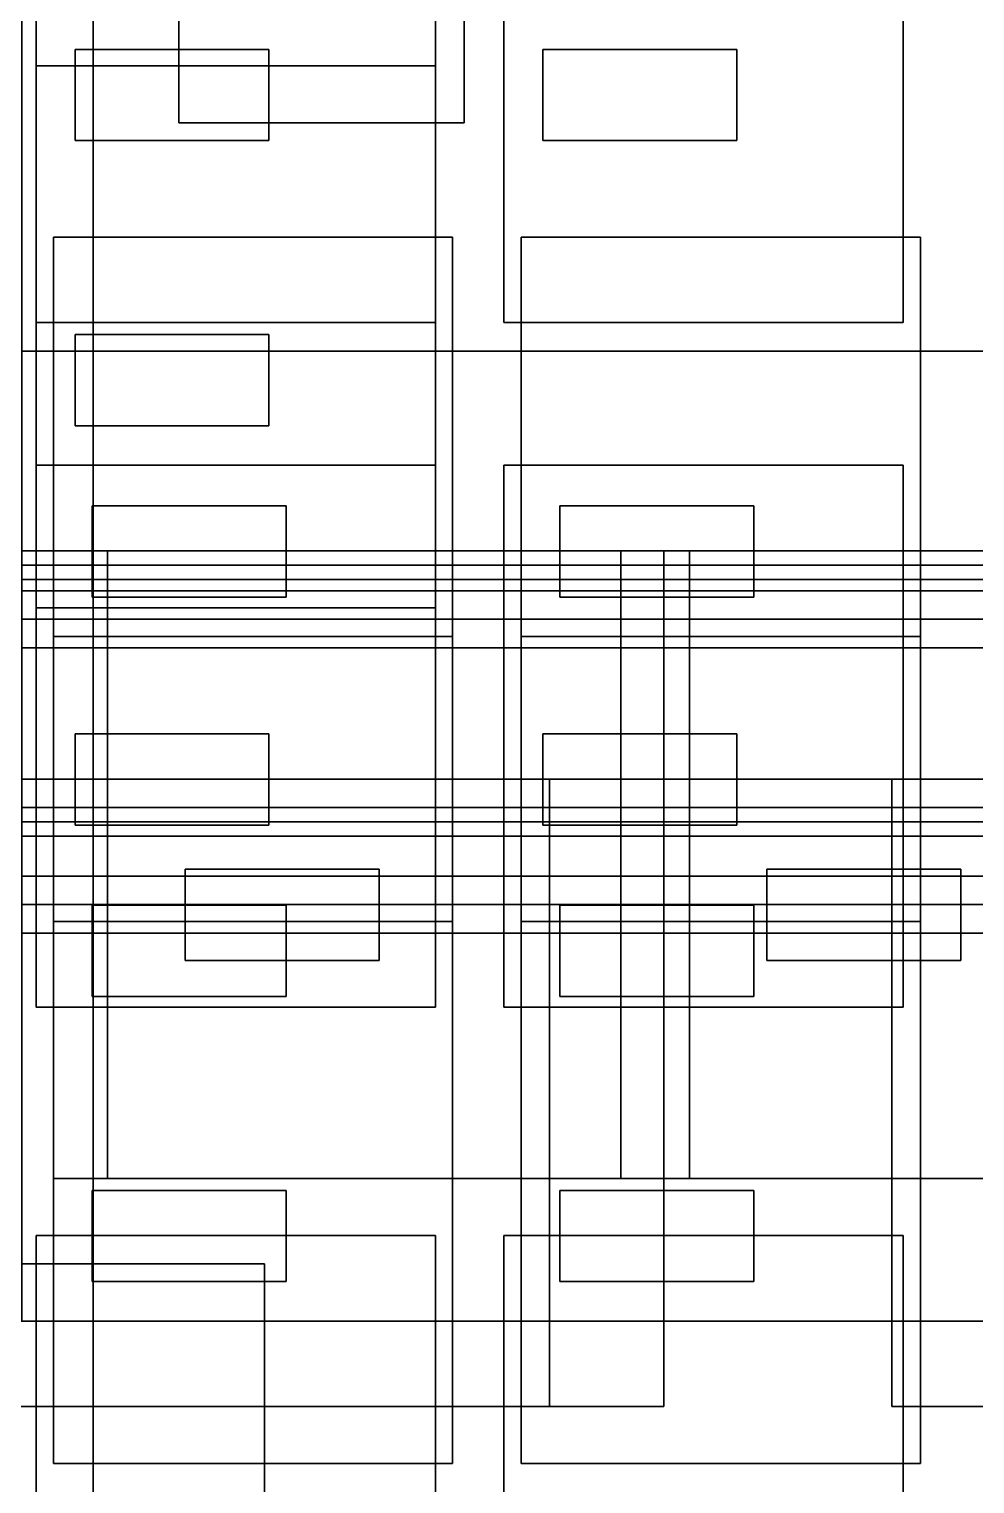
# Model space of a CAD drawing. Header units: feet. Extents: x -228 to 222, y -147 to 142.
# Drawn here: x 87.8 to 120.9, y -47.7 to 3.3 of the extents above; entities that cross this region are included whole.
import ezdxf

# ---------------------------------------------------------------- set-up
doc = ezdxf.new("R2010")
doc.units = ezdxf.units.FT
for name, color, linetype in [('bed', 7, 'CONTINUOUS'), ('burn_icu', 7, 'CONTINUOUS'), ('corridor_clean', 7, 'CONTINUOUS'), ('corridor_patient', 7, 'CONTINUOUS'), ('corridor_public', 7, 'CONTINUOUS'), ('corridor_restricted', 7, 'CONTINUOUS'), ('corridor_soiled', 7, 'CONTINUOUS'), ('corridor_sterile', 7, 'CONTINUOUS'), ('floor', 7, 'CONTINUOUS'), ('imaging', 7, 'CONTINUOUS'), ('med_surg', 7, 'CONTINUOUS'), ('oncology', 7, 'CONTINUOUS'), ('picu', 7, 'CONTINUOUS'), ('procedure', 7, 'CONTINUOUS'), ('research', 7, 'CONTINUOUS'), ('telemetry', 7, 'CONTINUOUS'), ('utility', 7, 'CONTINUOUS'), ('women', 7, 'CONTINUOUS')]:
    doc.layers.add(name, color=color, linetype=linetype)

msp = doc.modelspace()

# ---------------------------------------------------------------- linework, layer by layer
at = {"layer": 'bed'}
for points in [[(96.16, 2.58, 138.75), (89.36, 2.58, 138.75), (89.36, 2.58, 140.95), (96.16, 2.58, 140.95)], [(89.36, 2.58, 138.75), (89.36, -0.62, 138.75), (89.36, -0.62, 140.95), (89.36, 2.58, 140.95)], [(89.36, -0.62, 140.95), (96.16, -0.62, 140.95), (96.16, 2.58, 140.95), (89.36, 2.58, 140.95)], [(89.36, -0.62, 138.75), (89.36, 2.58, 138.75), (96.16, 2.58, 138.75), (96.16, -0.62, 138.75)], [(96.16, -0.62, 138.75), (96.16, 2.58, 138.75), (96.16, 2.58, 140.95), (96.16, -0.62, 140.95)], [(112.56, 2.58, 138.75), (105.76, 2.58, 138.75), (105.76, 2.58, 140.95), (112.56, 2.58, 140.95)], [(105.76, 2.58, 138.75), (105.76, -0.62, 138.75), (105.76, -0.62, 140.95), (105.76, 2.58, 140.95)], [(105.76, -0.62, 140.95), (112.56, -0.62, 140.95), (112.56, 2.58, 140.95), (105.76, 2.58, 140.95)], [(105.76, -0.62, 138.75), (105.76, 2.58, 138.75), (112.56, 2.58, 138.75), (112.56, -0.62, 138.75)], [(112.56, -0.62, 138.75), (112.56, 2.58, 138.75), (112.56, 2.58, 140.95), (112.56, -0.62, 140.95)], [(89.36, -0.62, 138.75), (96.16, -0.62, 138.75), (96.16, -0.62, 140.95), (89.36, -0.62, 140.95)], [(105.76, -0.62, 138.75), (112.56, -0.62, 138.75), (112.56, -0.62, 140.95), (105.76, -0.62, 140.95)], [(96.16, -7.42, 153.75), (89.36, -7.42, 153.75), (89.36, -7.42, 155.95), (96.16, -7.42, 155.95)], [(89.36, -7.42, 153.75), (89.36, -10.62, 153.75), (89.36, -10.62, 155.95), (89.36, -7.42, 155.95)], [(89.36, -10.62, 155.95), (96.16, -10.62, 155.95), (96.16, -7.42, 155.95), (89.36, -7.42, 155.95)], [(89.36, -10.62, 153.75), (89.36, -7.42, 153.75), (96.16, -7.42, 153.75), (96.16, -10.62, 153.75)], [(96.16, -10.62, 153.75), (96.16, -7.42, 153.75), (96.16, -7.42, 155.95), (96.16, -10.62, 155.95)], [(89.36, -10.62, 153.75), (96.16, -10.62, 153.75), (96.16, -10.62, 155.95), (89.36, -10.62, 155.95)], [(96.76, -13.42, 78.75), (89.96, -13.42, 78.75), (89.96, -13.42, 80.95), (96.76, -13.42, 80.95)], [(89.96, -13.42, 78.75), (89.96, -16.62, 78.75), (89.96, -16.62, 80.95), (89.96, -13.42, 80.95)], [(89.96, -16.62, 80.95), (96.76, -16.62, 80.95), (96.76, -13.42, 80.95), (89.96, -13.42, 80.95)], [(89.96, -16.62, 78.75), (89.96, -13.42, 78.75), (96.76, -13.42, 78.75), (96.76, -16.62, 78.75)], [(96.76, -13.42, 93.75), (89.96, -13.42, 93.75), (89.96, -13.42, 95.95), (96.76, -13.42, 95.95)], [(89.96, -13.42, 93.75), (89.96, -16.62, 93.75), (89.96, -16.62, 95.95), (89.96, -13.42, 95.95)], [(89.96, -16.62, 95.95), (96.76, -16.62, 95.95), (96.76, -13.42, 95.95), (89.96, -13.42, 95.95)], [(89.96, -16.62, 93.75), (89.96, -13.42, 93.75), (96.76, -13.42, 93.75), (96.76, -16.62, 93.75)], [(96.76, -13.42, 108.75), (89.96, -13.42, 108.75), (89.96, -13.42, 110.95), (96.76, -13.42, 110.95)], [(89.96, -13.42, 108.75), (89.96, -16.62, 108.75), (89.96, -16.62, 110.95), (89.96, -13.42, 110.95)], [(89.96, -16.62, 110.95), (96.76, -16.62, 110.95), (96.76, -13.42, 110.95), (89.96, -13.42, 110.95)], [(89.96, -16.62, 108.75), (89.96, -13.42, 108.75), (96.76, -13.42, 108.75), (96.76, -16.62, 108.75)], [(96.76, -13.42, 123.75), (89.96, -13.42, 123.75), (89.96, -13.42, 125.95), (96.76, -13.42, 125.95)], [(89.96, -13.42, 123.75), (89.96, -16.62, 123.75), (89.96, -16.62, 125.95), (89.96, -13.42, 125.95)], [(89.96, -16.62, 125.95), (96.76, -16.62, 125.95), (96.76, -13.42, 125.95), (89.96, -13.42, 125.95)], [(89.96, -16.62, 123.75), (89.96, -13.42, 123.75), (96.76, -13.42, 123.75), (96.76, -16.62, 123.75)], [(96.76, -16.62, 78.75), (96.76, -13.42, 78.75), (96.76, -13.42, 80.95), (96.76, -16.62, 80.95)], [(96.76, -16.62, 93.75), (96.76, -13.42, 93.75), (96.76, -13.42, 95.95), (96.76, -16.62, 95.95)], [(96.76, -16.62, 108.75), (96.76, -13.42, 108.75), (96.76, -13.42, 110.95), (96.76, -16.62, 110.95)], [(96.76, -16.62, 123.75), (96.76, -13.42, 123.75), (96.76, -13.42, 125.95), (96.76, -16.62, 125.95)], [(113.16, -13.42, 78.75), (106.36, -13.42, 78.75), (106.36, -13.42, 80.95), (113.16, -13.42, 80.95)], [(106.36, -13.42, 78.75), (106.36, -16.62, 78.75), (106.36, -16.62, 80.95), (106.36, -13.42, 80.95)], [(106.36, -16.62, 80.95), (113.16, -16.62, 80.95), (113.16, -13.42, 80.95), (106.36, -13.42, 80.95)], [(106.36, -16.62, 78.75), (106.36, -13.42, 78.75), (113.16, -13.42, 78.75), (113.16, -16.62, 78.75)], [(113.16, -13.42, 93.75), (106.36, -13.42, 93.75), (106.36, -13.42, 95.95), (113.16, -13.42, 95.95)], [(106.36, -13.42, 93.75), (106.36, -16.62, 93.75), (106.36, -16.62, 95.95), (106.36, -13.42, 95.95)], [(106.36, -16.62, 95.95), (113.16, -16.62, 95.95), (113.16, -13.42, 95.95), (106.36, -13.42, 95.95)], [(106.36, -16.62, 93.75), (106.36, -13.42, 93.75), (113.16, -13.42, 93.75), (113.16, -16.62, 93.75)], [(113.16, -13.42, 108.75), (106.36, -13.42, 108.75), (106.36, -13.42, 110.95), (113.16, -13.42, 110.95)], [(106.36, -13.42, 108.75), (106.36, -16.62, 108.75), (106.36, -16.62, 110.95), (106.36, -13.42, 110.95)], [(106.36, -16.62, 110.95), (113.16, -16.62, 110.95), (113.16, -13.42, 110.95), (106.36, -13.42, 110.95)], [(106.36, -16.62, 108.75), (106.36, -13.42, 108.75), (113.16, -13.42, 108.75), (113.16, -16.62, 108.75)], [(113.16, -13.42, 123.75), (106.36, -13.42, 123.75), (106.36, -13.42, 125.95), (113.16, -13.42, 125.95)], [(106.36, -13.42, 123.75), (106.36, -16.62, 123.75), (106.36, -16.62, 125.95), (106.36, -13.42, 125.95)], [(106.36, -16.62, 125.95), (113.16, -16.62, 125.95), (113.16, -13.42, 125.95), (106.36, -13.42, 125.95)], [(106.36, -16.62, 123.75), (106.36, -13.42, 123.75), (113.16, -13.42, 123.75), (113.16, -16.62, 123.75)], [(113.16, -16.62, 78.75), (113.16, -13.42, 78.75), (113.16, -13.42, 80.95), (113.16, -16.62, 80.95)], [(113.16, -16.62, 93.75), (113.16, -13.42, 93.75), (113.16, -13.42, 95.95), (113.16, -16.62, 95.95)], [(113.16, -16.62, 108.75), (113.16, -13.42, 108.75), (113.16, -13.42, 110.95), (113.16, -16.62, 110.95)], [(113.16, -16.62, 123.75), (113.16, -13.42, 123.75), (113.16, -13.42, 125.95), (113.16, -16.62, 125.95)], [(89.96, -16.62, 78.75), (96.76, -16.62, 78.75), (96.76, -16.62, 80.95), (89.96, -16.62, 80.95)], [(89.96, -16.62, 93.75), (96.76, -16.62, 93.75), (96.76, -16.62, 95.95), (89.96, -16.62, 95.95)], [(89.96, -16.62, 108.75), (96.76, -16.62, 108.75), (96.76, -16.62, 110.95), (89.96, -16.62, 110.95)], [(89.96, -16.62, 123.75), (96.76, -16.62, 123.75), (96.76, -16.62, 125.95), (89.96, -16.62, 125.95)], [(106.36, -16.62, 78.75), (113.16, -16.62, 78.75), (113.16, -16.62, 80.95), (106.36, -16.62, 80.95)], [(106.36, -16.62, 93.75), (113.16, -16.62, 93.75), (113.16, -16.62, 95.95), (106.36, -16.62, 95.95)], [(106.36, -16.62, 108.75), (113.16, -16.62, 108.75), (113.16, -16.62, 110.95), (106.36, -16.62, 110.95)], [(106.36, -16.62, 123.75), (113.16, -16.62, 123.75), (113.16, -16.62, 125.95), (106.36, -16.62, 125.95)], [(96.16, -21.42, 138.75), (89.36, -21.42, 138.75), (89.36, -21.42, 140.95), (96.16, -21.42, 140.95)], [(89.36, -21.42, 138.75), (89.36, -24.62, 138.75), (89.36, -24.62, 140.95), (89.36, -21.42, 140.95)], [(89.36, -24.62, 140.95), (96.16, -24.62, 140.95), (96.16, -21.42, 140.95), (89.36, -21.42, 140.95)], [(89.36, -24.62, 138.75), (89.36, -21.42, 138.75), (96.16, -21.42, 138.75), (96.16, -24.62, 138.75)], [(96.16, -24.62, 138.75), (96.16, -21.42, 138.75), (96.16, -21.42, 140.95), (96.16, -24.62, 140.95)], [(112.56, -21.42, 138.75), (105.76, -21.42, 138.75), (105.76, -21.42, 140.95), (112.56, -21.42, 140.95)], [(105.76, -21.42, 138.75), (105.76, -24.62, 138.75), (105.76, -24.62, 140.95), (105.76, -21.42, 140.95)], [(105.76, -24.62, 140.95), (112.56, -24.62, 140.95), (112.56, -21.42, 140.95), (105.76, -21.42, 140.95)], [(105.76, -24.62, 138.75), (105.76, -21.42, 138.75), (112.56, -21.42, 138.75), (112.56, -24.62, 138.75)], [(112.56, -24.62, 138.75), (112.56, -21.42, 138.75), (112.56, -21.42, 140.95), (112.56, -24.62, 140.95)], [(89.36, -24.62, 138.75), (96.16, -24.62, 138.75), (96.16, -24.62, 140.95), (89.36, -24.62, 140.95)], [(105.76, -24.62, 138.75), (112.56, -24.62, 138.75), (112.56, -24.62, 140.95), (105.76, -24.62, 140.95)], [(100.02, -26.16, 63.75), (93.22, -26.16, 63.75), (93.22, -26.16, 65.95), (100.02, -26.16, 65.95)], [(93.22, -26.16, 63.75), (93.22, -29.36, 63.75), (93.22, -29.36, 65.95), (93.22, -26.16, 65.95)], [(93.22, -29.36, 65.95), (100.02, -29.36, 65.95), (100.02, -26.16, 65.95), (93.22, -26.16, 65.95)], [(93.22, -29.36, 63.75), (93.22, -26.16, 63.75), (100.02, -26.16, 63.75), (100.02, -29.36, 63.75)], [(100.02, -29.36, 63.75), (100.02, -26.16, 63.75), (100.02, -26.16, 65.95), (100.02, -29.36, 65.95)], [(120.42, -26.16, 63.75), (113.62, -26.16, 63.75), (113.62, -26.16, 65.95), (120.42, -26.16, 65.95)], [(113.62, -26.16, 63.75), (113.62, -29.36, 63.75), (113.62, -29.36, 65.95), (113.62, -26.16, 65.95)], [(113.62, -29.36, 65.95), (120.42, -29.36, 65.95), (120.42, -26.16, 65.95), (113.62, -26.16, 65.95)], [(113.62, -29.36, 63.75), (113.62, -26.16, 63.75), (120.42, -26.16, 63.75), (120.42, -29.36, 63.75)], [(120.42, -29.36, 63.75), (120.42, -26.16, 63.75), (120.42, -26.16, 65.95), (120.42, -29.36, 65.95)], [(96.76, -27.42, 168.75), (89.96, -27.42, 168.75), (89.96, -27.42, 170.95), (96.76, -27.42, 170.95)], [(89.96, -27.42, 168.75), (89.96, -30.62, 168.75), (89.96, -30.62, 170.95), (89.96, -27.42, 170.95)], [(89.96, -30.62, 170.95), (96.76, -30.62, 170.95), (96.76, -27.42, 170.95), (89.96, -27.42, 170.95)], [(89.96, -30.62, 168.75), (89.96, -27.42, 168.75), (96.76, -27.42, 168.75), (96.76, -30.62, 168.75)], [(96.76, -30.62, 168.75), (96.76, -27.42, 168.75), (96.76, -27.42, 170.95), (96.76, -30.62, 170.95)], [(113.16, -27.42, 168.75), (106.36, -27.42, 168.75), (106.36, -27.42, 170.95), (113.16, -27.42, 170.95)], [(106.36, -27.42, 168.75), (106.36, -30.62, 168.75), (106.36, -30.62, 170.95), (106.36, -27.42, 170.95)], [(106.36, -30.62, 170.95), (113.16, -30.62, 170.95), (113.16, -27.42, 170.95), (106.36, -27.42, 170.95)], [(106.36, -30.62, 168.75), (106.36, -27.42, 168.75), (113.16, -27.42, 168.75), (113.16, -30.62, 168.75)], [(113.16, -30.62, 168.75), (113.16, -27.42, 168.75), (113.16, -27.42, 170.95), (113.16, -30.62, 170.95)], [(93.22, -29.36, 63.75), (100.02, -29.36, 63.75), (100.02, -29.36, 65.95), (93.22, -29.36, 65.95)], [(113.62, -29.36, 63.75), (120.42, -29.36, 63.75), (120.42, -29.36, 65.95), (113.62, -29.36, 65.95)], [(89.96, -30.62, 168.75), (96.76, -30.62, 168.75), (96.76, -30.62, 170.95), (89.96, -30.62, 170.95)], [(106.36, -30.62, 168.75), (113.16, -30.62, 168.75), (113.16, -30.62, 170.95), (106.36, -30.62, 170.95)], [(96.76, -37.42, 78.75), (89.96, -37.42, 78.75), (89.96, -37.42, 80.95), (96.76, -37.42, 80.95)], [(89.96, -37.42, 78.75), (89.96, -40.62, 78.75), (89.96, -40.62, 80.95), (89.96, -37.42, 80.95)], [(89.96, -40.62, 80.95), (96.76, -40.62, 80.95), (96.76, -37.42, 80.95), (89.96, -37.42, 80.95)], [(89.96, -40.62, 78.75), (89.96, -37.42, 78.75), (96.76, -37.42, 78.75), (96.76, -40.62, 78.75)], [(96.76, -37.42, 93.75), (89.96, -37.42, 93.75), (89.96, -37.42, 95.95), (96.76, -37.42, 95.95)], [(89.96, -37.42, 93.75), (89.96, -40.62, 93.75), (89.96, -40.62, 95.95), (89.96, -37.42, 95.95)], [(89.96, -40.62, 95.95), (96.76, -40.62, 95.95), (96.76, -37.42, 95.95), (89.96, -37.42, 95.95)], [(89.96, -40.62, 93.75), (89.96, -37.42, 93.75), (96.76, -37.42, 93.75), (96.76, -40.62, 93.75)], [(96.76, -37.42, 108.75), (89.96, -37.42, 108.75), (89.96, -37.42, 110.95), (96.76, -37.42, 110.95)], [(89.96, -37.42, 108.75), (89.96, -40.62, 108.75), (89.96, -40.62, 110.95), (89.96, -37.42, 110.95)], [(89.96, -40.62, 110.95), (96.76, -40.62, 110.95), (96.76, -37.42, 110.95), (89.96, -37.42, 110.95)], [(89.96, -40.62, 108.75), (89.96, -37.42, 108.75), (96.76, -37.42, 108.75), (96.76, -40.62, 108.75)], [(96.76, -37.42, 123.75), (89.96, -37.42, 123.75), (89.96, -37.42, 125.95), (96.76, -37.42, 125.95)], [(89.96, -37.42, 123.75), (89.96, -40.62, 123.75), (89.96, -40.62, 125.95), (89.96, -37.42, 125.95)], [(89.96, -40.62, 125.95), (96.76, -40.62, 125.95), (96.76, -37.42, 125.95), (89.96, -37.42, 125.95)], [(89.96, -40.62, 123.75), (89.96, -37.42, 123.75), (96.76, -37.42, 123.75), (96.76, -40.62, 123.75)], [(96.76, -40.62, 78.75), (96.76, -37.42, 78.75), (96.76, -37.42, 80.95), (96.76, -40.62, 80.95)], [(96.76, -40.62, 93.75), (96.76, -37.42, 93.75), (96.76, -37.42, 95.95), (96.76, -40.62, 95.95)], [(96.76, -40.62, 108.75), (96.76, -37.42, 108.75), (96.76, -37.42, 110.95), (96.76, -40.62, 110.95)], [(96.76, -40.62, 123.75), (96.76, -37.42, 123.75), (96.76, -37.42, 125.95), (96.76, -40.62, 125.95)], [(113.16, -37.42, 78.75), (106.36, -37.42, 78.75), (106.36, -37.42, 80.95), (113.16, -37.42, 80.95)], [(106.36, -37.42, 78.75), (106.36, -40.62, 78.75), (106.36, -40.62, 80.95), (106.36, -37.42, 80.95)], [(106.36, -40.62, 80.95), (113.16, -40.62, 80.95), (113.16, -37.42, 80.95), (106.36, -37.42, 80.95)], [(106.36, -40.62, 78.75), (106.36, -37.42, 78.75), (113.16, -37.42, 78.75), (113.16, -40.62, 78.75)], [(113.16, -37.42, 93.75), (106.36, -37.42, 93.75), (106.36, -37.42, 95.95), (113.16, -37.42, 95.95)], [(106.36, -37.42, 93.75), (106.36, -40.62, 93.75), (106.36, -40.62, 95.95), (106.36, -37.42, 95.95)], [(106.36, -40.62, 95.95), (113.16, -40.62, 95.95), (113.16, -37.42, 95.95), (106.36, -37.42, 95.95)], [(106.36, -40.62, 93.75), (106.36, -37.42, 93.75), (113.16, -37.42, 93.75), (113.16, -40.62, 93.75)], [(113.16, -37.42, 108.75), (106.36, -37.42, 108.75), (106.36, -37.42, 110.95), (113.16, -37.42, 110.95)], [(106.36, -37.42, 108.75), (106.36, -40.62, 108.75), (106.36, -40.62, 110.95), (106.36, -37.42, 110.95)], [(106.36, -40.62, 110.95), (113.16, -40.62, 110.95), (113.16, -37.42, 110.95), (106.36, -37.42, 110.95)], [(106.36, -40.62, 108.75), (106.36, -37.42, 108.75), (113.16, -37.42, 108.75), (113.16, -40.62, 108.75)], [(113.16, -37.42, 123.75), (106.36, -37.42, 123.75), (106.36, -37.42, 125.95), (113.16, -37.42, 125.95)], [(106.36, -37.42, 123.75), (106.36, -40.62, 123.75), (106.36, -40.62, 125.95), (106.36, -37.42, 125.95)], [(106.36, -40.62, 125.95), (113.16, -40.62, 125.95), (113.16, -37.42, 125.95), (106.36, -37.42, 125.95)], [(106.36, -40.62, 123.75), (106.36, -37.42, 123.75), (113.16, -37.42, 123.75), (113.16, -40.62, 123.75)], [(113.16, -40.62, 78.75), (113.16, -37.42, 78.75), (113.16, -37.42, 80.95), (113.16, -40.62, 80.95)], [(113.16, -40.62, 93.75), (113.16, -37.42, 93.75), (113.16, -37.42, 95.95), (113.16, -40.62, 95.95)], [(113.16, -40.62, 108.75), (113.16, -37.42, 108.75), (113.16, -37.42, 110.95), (113.16, -40.62, 110.95)], [(113.16, -40.62, 123.75), (113.16, -37.42, 123.75), (113.16, -37.42, 125.95), (113.16, -40.62, 125.95)], [(89.96, -40.62, 78.75), (96.76, -40.62, 78.75), (96.76, -40.62, 80.95), (89.96, -40.62, 80.95)], [(89.96, -40.62, 93.75), (96.76, -40.62, 93.75), (96.76, -40.62, 95.95), (89.96, -40.62, 95.95)], [(89.96, -40.62, 108.75), (96.76, -40.62, 108.75), (96.76, -40.62, 110.95), (89.96, -40.62, 110.95)], [(89.96, -40.62, 123.75), (96.76, -40.62, 123.75), (96.76, -40.62, 125.95), (89.96, -40.62, 125.95)], [(106.36, -40.62, 78.75), (113.16, -40.62, 78.75), (113.16, -40.62, 80.95), (106.36, -40.62, 80.95)], [(106.36, -40.62, 93.75), (113.16, -40.62, 93.75), (113.16, -40.62, 95.95), (106.36, -40.62, 95.95)], [(106.36, -40.62, 108.75), (113.16, -40.62, 108.75), (113.16, -40.62, 110.95), (106.36, -40.62, 110.95)], [(106.36, -40.62, 123.75), (113.16, -40.62, 123.75), (113.16, -40.62, 125.95), (106.36, -40.62, 125.95)]]:
    msp.add_3dface(points, dxfattribs=at)
at = {"layer": 'burn_icu'}
for points in [[(87.5, -42, 62.5), (222.5, -42, 62.5), (222.5, 42, 62.5), (87.5, 42, 62.5)], [(87.5, -42, 60), (87.5, 42, 60), (222.5, 42, 60), (222.5, -42, 60)], [(108.5, -15, 60), (90.5, -15, 60), (90.5, -15, 64.2), (108.5, -15, 64.2)], [(90.5, -15, 60), (90.5, -37, 60), (90.5, -37, 64.2), (90.5, -15, 64.2)], [(90.5, -37, 64.2), (108.5, -37, 64.2), (108.5, -15, 64.2), (90.5, -15, 64.2)], [(90.5, -37, 60), (90.5, -15, 60), (108.5, -15, 60), (108.5, -37, 60)], [(108.5, -37, 60), (108.5, -15, 60), (108.5, -15, 64.2), (108.5, -37, 64.2)], [(128.9, -15, 60), (110.9, -15, 60), (110.9, -15, 64.2), (128.9, -15, 64.2)], [(110.9, -15, 60), (110.9, -37, 60), (110.9, -37, 64.2), (110.9, -15, 64.2)], [(110.9, -37, 64.2), (128.9, -37, 64.2), (128.9, -15, 64.2), (110.9, -15, 64.2)], [(110.9, -37, 60), (110.9, -15, 60), (128.9, -15, 60), (128.9, -37, 60)], [(90.5, -37, 60), (108.5, -37, 60), (108.5, -37, 64.2), (90.5, -37, 64.2)], [(110.9, -37, 60), (128.9, -37, 60), (128.9, -37, 64.2), (110.9, -37, 64.2)], [(87.5, -42, 60), (222.5, -42, 60), (222.5, -42, 62.5), (87.5, -42, 62.5)]]:
    msp.add_3dface(points, dxfattribs=at)
at = {"layer": 'corridor_clean'}
for points in [[(131, -16, 212.4), (49, -16, 212.4), (49, -16, 213.6), (131, -16, 213.6)], [(49, -24, 213.6), (131, -24, 213.6), (131, -16, 213.6), (49, -16, 213.6)], [(49, -24, 212.4), (49, -16, 212.4), (131, -16, 212.4), (131, -24, 212.4)], [(147.2, -17.4, 17.4), (65.2, -17.4, 17.4), (65.2, -17.4, 18.6), (147.2, -17.4, 18.6)], [(65.2, -27.4, 18.6), (147.2, -27.4, 18.6), (147.2, -17.4, 18.6), (65.2, -17.4, 18.6)], [(65.2, -27.4, 17.4), (65.2, -17.4, 17.4), (147.2, -17.4, 17.4), (147.2, -27.4, 17.4)], [(49, -24, 212.4), (131, -24, 212.4), (131, -24, 213.6), (49, -24, 213.6)], [(65.2, -27.4, 17.4), (147.2, -27.4, 17.4), (147.2, -27.4, 18.6), (65.2, -27.4, 18.6)]]:
    msp.add_3dface(points, dxfattribs=at)
at = {"layer": 'corridor_patient'}
for points in [[(93, 68, 62.4), (93, 0, 62.4), (93, 0, 63.6), (93, 68, 63.6)], [(93, 0, 63.6), (103, 0, 63.6), (103, 68, 63.6), (93, 68, 63.6)], [(93, 0, 62.4), (93, 68, 62.4), (103, 68, 62.4), (103, 0, 62.4)], [(103, 0, 62.4), (103, 68, 62.4), (103, 68, 63.6), (103, 0, 63.6)], [(93, 0, 62.4), (103, 0, 62.4), (103, 0, 63.6), (93, 0, 63.6)], [(131, -15, 62.4), (49, -15, 62.4), (49, -15, 63.6), (131, -15, 63.6)], [(49, -25, 63.6), (131, -25, 63.6), (131, -15, 63.6), (49, -15, 63.6)], [(49, -25, 62.4), (49, -15, 62.4), (131, -15, 62.4), (131, -25, 62.4)], [(131, -15, 182.4), (49, -15, 182.4), (49, -15, 183.6), (131, -15, 183.6)], [(49, -25, 183.6), (131, -25, 183.6), (131, -15, 183.6), (49, -15, 183.6)], [(49, -25, 182.4), (49, -15, 182.4), (131, -15, 182.4), (131, -25, 182.4)], [(131, -15.5, 77.4), (49, -15.5, 77.4), (49, -15.5, 78.6), (131, -15.5, 78.6)], [(49, -24.5, 78.6), (131, -24.5, 78.6), (131, -15.5, 78.6), (49, -15.5, 78.6)], [(49, -24.5, 77.4), (49, -15.5, 77.4), (131, -15.5, 77.4), (131, -24.5, 77.4)], [(131, -15.5, 92.4), (49, -15.5, 92.4), (49, -15.5, 93.6), (131, -15.5, 93.6)], [(49, -24.5, 93.6), (131, -24.5, 93.6), (131, -15.5, 93.6), (49, -15.5, 93.6)], [(49, -24.5, 92.4), (49, -15.5, 92.4), (131, -15.5, 92.4), (131, -24.5, 92.4)], [(131, -15.5, 107.4), (49, -15.5, 107.4), (49, -15.5, 108.6), (131, -15.5, 108.6)], [(49, -24.5, 108.6), (131, -24.5, 108.6), (131, -15.5, 108.6), (49, -15.5, 108.6)], [(49, -24.5, 107.4), (49, -15.5, 107.4), (131, -15.5, 107.4), (131, -24.5, 107.4)], [(131, -15.5, 122.4), (49, -15.5, 122.4), (49, -15.5, 123.6), (131, -15.5, 123.6)], [(49, -24.5, 123.6), (131, -24.5, 123.6), (131, -15.5, 123.6), (49, -15.5, 123.6)], [(49, -24.5, 122.4), (49, -15.5, 122.4), (131, -15.5, 122.4), (131, -24.5, 122.4)], [(131, -15.5, 152.4), (49, -15.5, 152.4), (49, -15.5, 153.6), (131, -15.5, 153.6)], [(49, -24.5, 153.6), (131, -24.5, 153.6), (131, -15.5, 153.6), (49, -15.5, 153.6)], [(49, -24.5, 152.4), (49, -15.5, 152.4), (131, -15.5, 152.4), (131, -24.5, 152.4)], [(147.2, -17.4, 32.4), (65.2, -17.4, 32.4), (65.2, -17.4, 33.6), (147.2, -17.4, 33.6)], [(65.2, -27.4, 33.6), (147.2, -27.4, 33.6), (147.2, -17.4, 33.6), (65.2, -17.4, 33.6)], [(65.2, -27.4, 32.4), (65.2, -17.4, 32.4), (147.2, -17.4, 32.4), (147.2, -27.4, 32.4)], [(49, -24.5, 77.4), (131, -24.5, 77.4), (131, -24.5, 78.6), (49, -24.5, 78.6)], [(49, -24.5, 92.4), (131, -24.5, 92.4), (131, -24.5, 93.6), (49, -24.5, 93.6)], [(49, -24.5, 107.4), (131, -24.5, 107.4), (131, -24.5, 108.6), (49, -24.5, 108.6)], [(49, -24.5, 122.4), (131, -24.5, 122.4), (131, -24.5, 123.6), (49, -24.5, 123.6)], [(49, -24.5, 152.4), (131, -24.5, 152.4), (131, -24.5, 153.6), (49, -24.5, 153.6)], [(49, -25, 62.4), (131, -25, 62.4), (131, -25, 63.6), (49, -25, 63.6)], [(49, -25, 182.4), (131, -25, 182.4), (131, -25, 183.6), (49, -25, 183.6)], [(65.2, -27.4, 32.4), (147.2, -27.4, 32.4), (147.2, -27.4, 33.6), (65.2, -27.4, 33.6)]]:
    msp.add_3dface(points, dxfattribs=at)
at = {"layer": 'corridor_public'}
for points in [[(131, -16, 77.4), (49, -16, 77.4), (49, -16, 78.6), (131, -16, 78.6)], [(49, -24, 78.6), (131, -24, 78.6), (131, -16, 78.6), (49, -16, 78.6)], [(49, -24, 77.4), (49, -16, 77.4), (131, -16, 77.4), (131, -24, 77.4)], [(131, -16, 92.4), (49, -16, 92.4), (49, -16, 93.6), (131, -16, 93.6)], [(49, -24, 93.6), (131, -24, 93.6), (131, -16, 93.6), (49, -16, 93.6)], [(49, -24, 92.4), (49, -16, 92.4), (131, -16, 92.4), (131, -24, 92.4)], [(131, -16, 107.4), (49, -16, 107.4), (49, -16, 108.6), (131, -16, 108.6)], [(49, -24, 108.6), (131, -24, 108.6), (131, -16, 108.6), (49, -16, 108.6)], [(49, -24, 107.4), (49, -16, 107.4), (131, -16, 107.4), (131, -24, 107.4)], [(131, -16, 152.4), (49, -16, 152.4), (49, -16, 153.6), (131, -16, 153.6)], [(49, -24, 153.6), (131, -24, 153.6), (131, -16, 153.6), (49, -16, 153.6)], [(49, -24, 152.4), (49, -16, 152.4), (131, -16, 152.4), (131, -24, 152.4)], [(131, -16, 197.4), (49, -16, 197.4), (49, -16, 198.6), (131, -16, 198.6)], [(49, -24, 198.6), (131, -24, 198.6), (131, -16, 198.6), (49, -16, 198.6)], [(49, -24, 197.4), (49, -16, 197.4), (131, -16, 197.4), (131, -24, 197.4)], [(147.2, -16.4, 32.4), (65.2, -16.4, 32.4), (65.2, -16.4, 33.6), (147.2, -16.4, 33.6)], [(65.2, -28.4, 33.6), (147.2, -28.4, 33.6), (147.2, -16.4, 33.6), (65.2, -16.4, 33.6)], [(65.2, -28.4, 32.4), (65.2, -16.4, 32.4), (147.2, -16.4, 32.4), (147.2, -28.4, 32.4)], [(49, -24, 77.4), (131, -24, 77.4), (131, -24, 78.6), (49, -24, 78.6)], [(49, -24, 92.4), (131, -24, 92.4), (131, -24, 93.6), (49, -24, 93.6)], [(49, -24, 107.4), (131, -24, 107.4), (131, -24, 108.6), (49, -24, 108.6)], [(49, -24, 152.4), (131, -24, 152.4), (131, -24, 153.6), (49, -24, 153.6)], [(49, -24, 197.4), (131, -24, 197.4), (131, -24, 198.6), (49, -24, 198.6)], [(65.2, -28.4, 32.4), (147.2, -28.4, 32.4), (147.2, -28.4, 33.6), (65.2, -28.4, 33.6)]]:
    msp.add_3dface(points, dxfattribs=at)
at = {"layer": 'corridor_restricted'}
for points in [[(131, -15.5, 137.4), (49, -15.5, 137.4), (49, -15.5, 138.6), (131, -15.5, 138.6)], [(49, -24.5, 138.6), (131, -24.5, 138.6), (131, -15.5, 138.6), (49, -15.5, 138.6)], [(49, -24.5, 137.4), (49, -15.5, 137.4), (131, -15.5, 137.4), (131, -24.5, 137.4)], [(131, -15.5, 167.4), (49, -15.5, 167.4), (49, -15.5, 168.6), (131, -15.5, 168.6)], [(49, -24.5, 168.6), (131, -24.5, 168.6), (131, -15.5, 168.6), (49, -15.5, 168.6)], [(49, -24.5, 167.4), (49, -15.5, 167.4), (131, -15.5, 167.4), (131, -24.5, 167.4)], [(131, -16, 227.4), (49, -16, 227.4), (49, -16, 228.6), (131, -16, 228.6)], [(49, -24, 228.6), (131, -24, 228.6), (131, -16, 228.6), (49, -16, 228.6)], [(49, -24, 227.4), (49, -16, 227.4), (131, -16, 227.4), (131, -24, 227.4)], [(147.2, -17.4, 47.4), (65.2, -17.4, 47.4), (65.2, -17.4, 48.6), (147.2, -17.4, 48.6)], [(65.2, -27.4, 48.6), (147.2, -27.4, 48.6), (147.2, -17.4, 48.6), (65.2, -17.4, 48.6)], [(65.2, -27.4, 47.4), (65.2, -17.4, 47.4), (147.2, -17.4, 47.4), (147.2, -27.4, 47.4)], [(147.2, -18.4, 2.4), (65.2, -18.4, 2.4), (65.2, -18.4, 3.6), (147.2, -18.4, 3.6)], [(65.2, -26.4, 3.6), (147.2, -26.4, 3.6), (147.2, -18.4, 3.6), (65.2, -18.4, 3.6)], [(65.2, -26.4, 2.4), (65.2, -18.4, 2.4), (147.2, -18.4, 2.4), (147.2, -26.4, 2.4)], [(49, -24, 227.4), (131, -24, 227.4), (131, -24, 228.6), (49, -24, 228.6)], [(49, -24.5, 137.4), (131, -24.5, 137.4), (131, -24.5, 138.6), (49, -24.5, 138.6)], [(49, -24.5, 167.4), (131, -24.5, 167.4), (131, -24.5, 168.6), (49, -24.5, 168.6)], [(65.2, -26.4, 2.4), (147.2, -26.4, 2.4), (147.2, -26.4, 3.6), (65.2, -26.4, 3.6)], [(65.2, -27.4, 47.4), (147.2, -27.4, 47.4), (147.2, -27.4, 48.6), (65.2, -27.4, 48.6)]]:
    msp.add_3dface(points, dxfattribs=at)
at = {"layer": 'corridor_soiled'}
for points in [[(147.2, -18.4, 17.4), (65.2, -18.4, 17.4), (65.2, -18.4, 18.6), (147.2, -18.4, 18.6)], [(65.2, -26.4, 18.6), (147.2, -26.4, 18.6), (147.2, -18.4, 18.6), (65.2, -18.4, 18.6)], [(65.2, -26.4, 17.4), (65.2, -18.4, 17.4), (147.2, -18.4, 17.4), (147.2, -26.4, 17.4)], [(65.2, -26.4, 17.4), (147.2, -26.4, 17.4), (147.2, -26.4, 18.6), (65.2, -26.4, 18.6)]]:
    msp.add_3dface(points, dxfattribs=at)
at = {"layer": 'corridor_sterile'}
for points in [[(147.2, -18.4, 47.4), (65.2, -18.4, 47.4), (65.2, -18.4, 48.6), (147.2, -18.4, 48.6)], [(65.2, -26.4, 48.6), (147.2, -26.4, 48.6), (147.2, -18.4, 48.6), (65.2, -18.4, 48.6)], [(65.2, -26.4, 47.4), (65.2, -18.4, 47.4), (147.2, -18.4, 47.4), (147.2, -26.4, 47.4)], [(65.2, -26.4, 47.4), (147.2, -26.4, 47.4), (147.2, -26.4, 48.6), (65.2, -26.4, 48.6)]]:
    msp.add_3dface(points, dxfattribs=at)
at = {"layer": 'floor'}
for points in [[(-215, -135, 0.275), (215, -135, 0.275), (215, 135, 0.275), (-215, 135, 0.275)], [(-215, -135, -0.275), (-215, 135, -0.275), (215, 135, -0.275), (215, -135, -0.275)], [(-215, -135, 15.275), (215, -135, 15.275), (215, 135, 15.275), (-215, 135, 15.275)], [(-215, -135, 14.725), (-215, 135, 14.725), (215, 135, 14.725), (215, -135, 14.725)], [(-215, -135, 30.275), (215, -135, 30.275), (215, 135, 30.275), (-215, 135, 30.275)], [(-215, -135, 29.725), (-215, 135, 29.725), (215, 135, 29.725), (215, -135, 29.725)], [(-215, -135, 45.275), (215, -135, 45.275), (215, 135, 45.275), (-215, 135, 45.275)], [(-215, -135, 44.725), (-215, 135, 44.725), (215, 135, 44.725), (215, -135, 44.725)], [(-215, -135, 60.275), (215, -135, 60.275), (215, 135, 60.275), (-215, 135, 60.275)], [(-215, -135, 59.725), (-215, 135, 59.725), (215, 135, 59.725), (215, -135, 59.725)], [(-165, -105, 75.275), (165, -105, 75.275), (165, 105, 75.275), (-165, 105, 75.275)], [(-165, -105, 74.725), (-165, 105, 74.725), (165, 105, 74.725), (165, -105, 74.725)], [(-165, -105, 90.275), (165, -105, 90.275), (165, 105, 90.275), (-165, 105, 90.275)], [(-165, -105, 89.725), (-165, 105, 89.725), (165, 105, 89.725), (165, -105, 89.725)], [(-165, -105, 105.275), (165, -105, 105.275), (165, 105, 105.275), (-165, 105, 105.275)], [(-165, -105, 104.725), (-165, 105, 104.725), (165, 105, 104.725), (165, -105, 104.725)], [(-165, -105, 120.275), (165, -105, 120.275), (165, 105, 120.275), (-165, 105, 120.275)], [(-165, -105, 119.725), (-165, 105, 119.725), (165, 105, 119.725), (165, -105, 119.725)], [(-165, -105, 135.275), (165, -105, 135.275), (165, 105, 135.275), (-165, 105, 135.275)], [(-165, -105, 134.725), (-165, 105, 134.725), (165, 105, 134.725), (165, -105, 134.725)], [(-165, -105, 150.275), (165, -105, 150.275), (165, 105, 150.275), (-165, 105, 150.275)], [(-165, -105, 149.725), (-165, 105, 149.725), (165, 105, 149.725), (165, -105, 149.725)], [(-165, -105, 165.275), (165, -105, 165.275), (165, 105, 165.275), (-165, 105, 165.275)], [(-165, -105, 164.725), (-165, 105, 164.725), (165, 105, 164.725), (165, -105, 164.725)], [(-165, -105, 180.275), (165, -105, 180.275), (165, 105, 180.275), (-165, 105, 180.275)], [(-165, -105, 179.725), (-165, 105, 179.725), (165, 105, 179.725), (165, -105, 179.725)], [(-165, -95, 195.275), (165, -95, 195.275), (165, 95, 195.275), (-165, 95, 195.275)], [(-165, -95, 194.725), (-165, 95, 194.725), (165, 95, 194.725), (165, -95, 194.725)], [(-165, -95, 210.275), (165, -95, 210.275), (165, 95, 210.275), (-165, 95, 210.275)], [(-165, -95, 209.725), (-165, 95, 209.725), (165, 95, 209.725), (165, -95, 209.725)], [(-130, -75, 225.275), (130, -75, 225.275), (130, 75, 225.275), (-130, 75, 225.275)], [(-130, -75, 224.725), (-130, 75, 224.725), (130, 75, 224.725), (130, -75, 224.725)]]:
    msp.add_3dface(points, dxfattribs=at)
at = {"layer": 'imaging'}
for points in [[(106, -23, 30), (82, -23, 30), (82, -23, 35), (106, -23, 35)], [(82, -45, 35), (106, -45, 35), (106, -23, 35), (82, -23, 35)], [(82, -45, 30), (82, -23, 30), (106, -23, 30), (106, -45, 30)], [(106, -45, 30), (106, -23, 30), (106, -23, 35), (106, -45, 35)], [(142, -23, 30), (118, -23, 30), (118, -23, 35), (142, -23, 35)], [(118, -23, 30), (118, -45, 30), (118, -45, 35), (118, -23, 35)], [(118, -45, 35), (142, -45, 35), (142, -23, 35), (118, -23, 35)], [(118, -45, 30), (118, -23, 30), (142, -23, 30), (142, -45, 30)], [(82, -45, 30), (106, -45, 30), (106, -45, 35), (82, -45, 35)], [(118, -45, 30), (142, -45, 30), (142, -45, 35), (118, -45, 35)]]:
    msp.add_3dface(points, dxfattribs=at)
at = {"layer": 'med_surg'}
for points in [[(18, -52, 77.5), (146, -52, 77.5), (146, 52, 77.5), (18, 52, 77.5)], [(18, -52, 75), (18, 52, 75), (146, 52, 75), (146, -52, 75)], [(18, -52, 92.5), (146, -52, 92.5), (146, 52, 92.5), (18, 52, 92.5)], [(18, -52, 90), (18, 52, 90), (146, 52, 90), (146, -52, 90)], [(18, -52, 107.5), (146, -52, 107.5), (146, 52, 107.5), (18, 52, 107.5)], [(18, -52, 105), (18, 52, 105), (146, 52, 105), (146, -52, 105)], [(102.6, -4, 75), (88.6, -4, 75), (88.6, -4, 79.2), (102.6, -4, 79.2)], [(88.6, -4, 75), (88.6, -23, 75), (88.6, -23, 79.2), (88.6, -4, 79.2)], [(88.6, -23, 79.2), (102.6, -23, 79.2), (102.6, -4, 79.2), (88.6, -4, 79.2)], [(88.6, -23, 75), (88.6, -4, 75), (102.6, -4, 75), (102.6, -23, 75)], [(102.6, -4, 90), (88.6, -4, 90), (88.6, -4, 94.2), (102.6, -4, 94.2)], [(88.6, -4, 90), (88.6, -23, 90), (88.6, -23, 94.2), (88.6, -4, 94.2)], [(88.6, -23, 94.2), (102.6, -23, 94.2), (102.6, -4, 94.2), (88.6, -4, 94.2)], [(88.6, -23, 90), (88.6, -4, 90), (102.6, -4, 90), (102.6, -23, 90)], [(102.6, -4, 105), (88.6, -4, 105), (88.6, -4, 109.2), (102.6, -4, 109.2)], [(88.6, -4, 105), (88.6, -23, 105), (88.6, -23, 109.2), (88.6, -4, 109.2)], [(88.6, -23, 109.2), (102.6, -23, 109.2), (102.6, -4, 109.2), (88.6, -4, 109.2)], [(88.6, -23, 105), (88.6, -4, 105), (102.6, -4, 105), (102.6, -23, 105)], [(102.6, -23, 75), (102.6, -4, 75), (102.6, -4, 79.2), (102.6, -23, 79.2)], [(102.6, -23, 90), (102.6, -4, 90), (102.6, -4, 94.2), (102.6, -23, 94.2)], [(102.6, -23, 105), (102.6, -4, 105), (102.6, -4, 109.2), (102.6, -23, 109.2)], [(119, -4, 75), (105, -4, 75), (105, -4, 79.2), (119, -4, 79.2)], [(105, -4, 75), (105, -23, 75), (105, -23, 79.2), (105, -4, 79.2)], [(105, -23, 79.2), (119, -23, 79.2), (119, -4, 79.2), (105, -4, 79.2)], [(105, -23, 75), (105, -4, 75), (119, -4, 75), (119, -23, 75)], [(119, -4, 90), (105, -4, 90), (105, -4, 94.2), (119, -4, 94.2)], [(105, -4, 90), (105, -23, 90), (105, -23, 94.2), (105, -4, 94.2)], [(105, -23, 94.2), (119, -23, 94.2), (119, -4, 94.2), (105, -4, 94.2)], [(105, -23, 90), (105, -4, 90), (119, -4, 90), (119, -23, 90)], [(119, -4, 105), (105, -4, 105), (105, -4, 109.2), (119, -4, 109.2)], [(105, -4, 105), (105, -23, 105), (105, -23, 109.2), (105, -4, 109.2)], [(105, -23, 109.2), (119, -23, 109.2), (119, -4, 109.2), (105, -4, 109.2)], [(105, -23, 105), (105, -4, 105), (119, -4, 105), (119, -23, 105)], [(119, -23, 75), (119, -4, 75), (119, -4, 79.2), (119, -23, 79.2)], [(119, -23, 90), (119, -4, 90), (119, -4, 94.2), (119, -23, 94.2)], [(119, -23, 105), (119, -4, 105), (119, -4, 109.2), (119, -23, 109.2)], [(88.6, -23, 75), (102.6, -23, 75), (102.6, -23, 79.2), (88.6, -23, 79.2)], [(88.6, -23, 90), (102.6, -23, 90), (102.6, -23, 94.2), (88.6, -23, 94.2)], [(88.6, -23, 105), (102.6, -23, 105), (102.6, -23, 109.2), (88.6, -23, 109.2)], [(105, -23, 75), (119, -23, 75), (119, -23, 79.2), (105, -23, 79.2)], [(105, -23, 90), (119, -23, 90), (119, -23, 94.2), (105, -23, 94.2)], [(105, -23, 105), (119, -23, 105), (119, -23, 109.2), (105, -23, 109.2)], [(102.6, -28, 75), (88.6, -28, 75), (88.6, -28, 79.2), (102.6, -28, 79.2)], [(88.6, -28, 75), (88.6, -47, 75), (88.6, -47, 79.2), (88.6, -28, 79.2)], [(88.6, -47, 79.2), (102.6, -47, 79.2), (102.6, -28, 79.2), (88.6, -28, 79.2)], [(88.6, -47, 75), (88.6, -28, 75), (102.6, -28, 75), (102.6, -47, 75)], [(102.6, -28, 90), (88.6, -28, 90), (88.6, -28, 94.2), (102.6, -28, 94.2)], [(88.6, -28, 90), (88.6, -47, 90), (88.6, -47, 94.2), (88.6, -28, 94.2)], [(88.6, -47, 94.2), (102.6, -47, 94.2), (102.6, -28, 94.2), (88.6, -28, 94.2)], [(88.6, -47, 90), (88.6, -28, 90), (102.6, -28, 90), (102.6, -47, 90)], [(102.6, -28, 105), (88.6, -28, 105), (88.6, -28, 109.2), (102.6, -28, 109.2)], [(88.6, -28, 105), (88.6, -47, 105), (88.6, -47, 109.2), (88.6, -28, 109.2)], [(88.6, -47, 109.2), (102.6, -47, 109.2), (102.6, -28, 109.2), (88.6, -28, 109.2)], [(88.6, -47, 105), (88.6, -28, 105), (102.6, -28, 105), (102.6, -47, 105)], [(102.6, -47, 75), (102.6, -28, 75), (102.6, -28, 79.2), (102.6, -47, 79.2)], [(102.6, -47, 90), (102.6, -28, 90), (102.6, -28, 94.2), (102.6, -47, 94.2)], [(102.6, -47, 105), (102.6, -28, 105), (102.6, -28, 109.2), (102.6, -47, 109.2)], [(119, -28, 75), (105, -28, 75), (105, -28, 79.2), (119, -28, 79.2)], [(105, -28, 75), (105, -47, 75), (105, -47, 79.2), (105, -28, 79.2)], [(105, -47, 79.2), (119, -47, 79.2), (119, -28, 79.2), (105, -28, 79.2)], [(105, -47, 75), (105, -28, 75), (119, -28, 75), (119, -47, 75)], [(119, -28, 90), (105, -28, 90), (105, -28, 94.2), (119, -28, 94.2)], [(105, -28, 90), (105, -47, 90), (105, -47, 94.2), (105, -28, 94.2)], [(105, -47, 94.2), (119, -47, 94.2), (119, -28, 94.2), (105, -28, 94.2)], [(105, -47, 90), (105, -28, 90), (119, -28, 90), (119, -47, 90)], [(119, -28, 105), (105, -28, 105), (105, -28, 109.2), (119, -28, 109.2)], [(105, -28, 105), (105, -47, 105), (105, -47, 109.2), (105, -28, 109.2)], [(105, -47, 109.2), (119, -47, 109.2), (119, -28, 109.2), (105, -28, 109.2)], [(105, -47, 105), (105, -28, 105), (119, -28, 105), (119, -47, 105)], [(119, -47, 75), (119, -28, 75), (119, -28, 79.2), (119, -47, 79.2)], [(119, -47, 90), (119, -28, 90), (119, -28, 94.2), (119, -47, 94.2)], [(119, -47, 105), (119, -28, 105), (119, -28, 109.2), (119, -47, 109.2)], [(88.6, -47, 75), (102.6, -47, 75), (102.6, -47, 79.2), (88.6, -47, 79.2)], [(88.6, -47, 90), (102.6, -47, 90), (102.6, -47, 94.2), (88.6, -47, 94.2)], [(88.6, -47, 105), (102.6, -47, 105), (102.6, -47, 109.2), (88.6, -47, 109.2)], [(105, -47, 75), (119, -47, 75), (119, -47, 79.2), (105, -47, 79.2)], [(105, -47, 90), (119, -47, 90), (119, -47, 94.2), (105, -47, 94.2)], [(105, -47, 105), (119, -47, 105), (119, -47, 109.2), (105, -47, 109.2)]]:
    msp.add_3dface(points, dxfattribs=at)
at = {"layer": 'oncology'}
for points in [[(18, -42, 167.5), (146, -42, 167.5), (146, 42, 167.5), (18, 42, 167.5)], [(18, -42, 165), (18, 42, 165), (146, 42, 165), (146, -42, 165)], [(102.6, -18, 165), (88.6, -18, 165), (88.6, -18, 169.2), (102.6, -18, 169.2)], [(88.6, -18, 165), (88.6, -37, 165), (88.6, -37, 169.2), (88.6, -18, 169.2)], [(88.6, -37, 169.2), (102.6, -37, 169.2), (102.6, -18, 169.2), (88.6, -18, 169.2)], [(88.6, -37, 165), (88.6, -18, 165), (102.6, -18, 165), (102.6, -37, 165)], [(102.6, -37, 165), (102.6, -18, 165), (102.6, -18, 169.2), (102.6, -37, 169.2)], [(119, -18, 165), (105, -18, 165), (105, -18, 169.2), (119, -18, 169.2)], [(105, -18, 165), (105, -37, 165), (105, -37, 169.2), (105, -18, 169.2)], [(105, -37, 169.2), (119, -37, 169.2), (119, -18, 169.2), (105, -18, 169.2)], [(105, -37, 165), (105, -18, 165), (119, -18, 165), (119, -37, 165)], [(119, -37, 165), (119, -18, 165), (119, -18, 169.2), (119, -37, 169.2)], [(88.6, -37, 165), (102.6, -37, 165), (102.6, -37, 169.2), (88.6, -37, 169.2)], [(105, -37, 165), (119, -37, 165), (119, -37, 169.2), (105, -37, 169.2)], [(18, -42, 165), (146, -42, 165), (146, -42, 167.5), (18, -42, 167.5)]]:
    msp.add_3dface(points, dxfattribs=at)
at = {"layer": 'picu'}
for points in [[(1, -77, 152.5), (129, -77, 152.5), (129, 7, 152.5), (1, 7, 152.5)], [(1, -77, 150), (1, 7, 150), (129, 7, 150), (129, -77, 150)], [(102, 2, 150), (88, 2, 150), (88, 2, 154.2), (102, 2, 154.2)], [(88, 2, 150), (88, -17, 150), (88, -17, 154.2), (88, 2, 154.2)], [(88, -17, 154.2), (102, -17, 154.2), (102, 2, 154.2), (88, 2, 154.2)], [(88, -17, 150), (88, 2, 150), (102, 2, 150), (102, -17, 150)], [(102, -17, 150), (102, 2, 150), (102, 2, 154.2), (102, -17, 154.2)], [(88, -17, 150), (102, -17, 150), (102, -17, 154.2), (88, -17, 154.2)]]:
    msp.add_3dface(points, dxfattribs=at)
at = {"layer": 'procedure'}
for points in [[(110, -15, 45), (78, -15, 45), (78, -15, 50.4), (110, -15, 50.4)], [(78, -45, 50.4), (110, -45, 50.4), (110, -15, 50.4), (78, -15, 50.4)], [(78, -45, 45), (78, -15, 45), (110, -15, 45), (110, -45, 45)], [(110, -45, 45), (110, -15, 45), (110, -15, 50.4), (110, -45, 50.4)], [(78, -45, 45), (110, -45, 45), (110, -45, 50.4), (78, -45, 50.4)]]:
    msp.add_3dface(points, dxfattribs=at)
at = {"layer": 'research'}
for points in [[(124, -8, 210), (32, -8, 210), (32, -8, 215), (124, -8, 215)], [(32, -56, 215), (124, -56, 215), (124, -8, 215), (32, -8, 215)], [(32, -56, 210), (32, -8, 210), (124, -8, 210), (124, -56, 210)], [(128, -8, 195), (36, -8, 195), (36, -8, 200), (128, -8, 200)], [(36, -56, 200), (128, -56, 200), (128, -8, 200), (36, -8, 200)], [(36, -56, 195), (36, -8, 195), (128, -8, 195), (128, -56, 195)]]:
    msp.add_3dface(points, dxfattribs=at)
at = {"layer": 'telemetry'}
for points in [[(18, -52, 122.5), (146, -52, 122.5), (146, 52, 122.5), (18, 52, 122.5)], [(18, -52, 120), (18, 52, 120), (146, 52, 120), (146, -52, 120)], [(102.6, -4, 120), (88.6, -4, 120), (88.6, -4, 124.2), (102.6, -4, 124.2)], [(88.6, -4, 120), (88.6, -23, 120), (88.6, -23, 124.2), (88.6, -4, 124.2)], [(88.6, -23, 124.2), (102.6, -23, 124.2), (102.6, -4, 124.2), (88.6, -4, 124.2)], [(88.6, -23, 120), (88.6, -4, 120), (102.6, -4, 120), (102.6, -23, 120)], [(102.6, -23, 120), (102.6, -4, 120), (102.6, -4, 124.2), (102.6, -23, 124.2)], [(119, -4, 120), (105, -4, 120), (105, -4, 124.2), (119, -4, 124.2)], [(105, -4, 120), (105, -23, 120), (105, -23, 124.2), (105, -4, 124.2)], [(105, -23, 124.2), (119, -23, 124.2), (119, -4, 124.2), (105, -4, 124.2)], [(105, -23, 120), (105, -4, 120), (119, -4, 120), (119, -23, 120)], [(119, -23, 120), (119, -4, 120), (119, -4, 124.2), (119, -23, 124.2)], [(88.6, -23, 120), (102.6, -23, 120), (102.6, -23, 124.2), (88.6, -23, 124.2)], [(105, -23, 120), (119, -23, 120), (119, -23, 124.2), (105, -23, 124.2)], [(102.6, -28, 120), (88.6, -28, 120), (88.6, -28, 124.2), (102.6, -28, 124.2)], [(88.6, -28, 120), (88.6, -47, 120), (88.6, -47, 124.2), (88.6, -28, 124.2)], [(88.6, -47, 124.2), (102.6, -47, 124.2), (102.6, -28, 124.2), (88.6, -28, 124.2)], [(88.6, -47, 120), (88.6, -28, 120), (102.6, -28, 120), (102.6, -47, 120)], [(102.6, -47, 120), (102.6, -28, 120), (102.6, -28, 124.2), (102.6, -47, 124.2)], [(119, -28, 120), (105, -28, 120), (105, -28, 124.2), (119, -28, 124.2)], [(105, -28, 120), (105, -47, 120), (105, -47, 124.2), (105, -28, 124.2)], [(105, -47, 124.2), (119, -47, 124.2), (119, -28, 124.2), (105, -28, 124.2)], [(105, -47, 120), (105, -28, 120), (119, -28, 120), (119, -47, 120)], [(119, -47, 120), (119, -28, 120), (119, -28, 124.2), (119, -47, 124.2)], [(88.6, -47, 120), (102.6, -47, 120), (102.6, -47, 124.2), (88.6, -47, 124.2)], [(105, -47, 120), (119, -47, 120), (119, -47, 124.2), (105, -47, 124.2)]]:
    msp.add_3dface(points, dxfattribs=at)
at = {"layer": 'utility'}
for points in [[(-90, -51, 230), (90, -51, 230), (90, 23, 230), (-90, 23, 230)], [(-90, -51, 225), (-90, 23, 225), (90, 23, 225), (90, -51, 225)], [(90, -51, 225), (90, 23, 225), (90, 23, 230), (90, -51, 230)], [(96, -40), (4, -40), (4, -40, 5), (96, -40, 5)], [(4, -84, 5), (96, -84, 5), (96, -40, 5), (4, -40, 5)], [(4, -84), (4, -40), (96, -40), (96, -84)], [(96, -84), (96, -40), (96, -40, 5), (96, -84, 5)]]:
    msp.add_3dface(points, dxfattribs=at)
at = {"layer": 'women'}
for points in [[(1, -87, 137.5), (129, -87, 137.5), (129, 17, 137.5), (1, 17, 137.5)], [(1, -87, 135), (1, 17, 135), (129, 17, 135), (129, -87, 135)], [(88, 12, 135), (88, -7, 135), (88, -7, 139.2), (88, 12, 139.2)], [(88, -7, 139.2), (102, -7, 139.2), (102, 12, 139.2), (88, 12, 139.2)], [(88, -7, 135), (88, 12, 135), (102, 12, 135), (102, -7, 135)], [(102, -7, 135), (102, 12, 135), (102, 12, 139.2), (102, -7, 139.2)], [(104.4, 12, 135), (104.4, -7, 135), (104.4, -7, 139.2), (104.4, 12, 139.2)], [(104.4, -7, 139.2), (118.4, -7, 139.2), (118.4, 12, 139.2), (104.4, 12, 139.2)], [(104.4, -7, 135), (104.4, 12, 135), (118.4, 12, 135), (118.4, -7, 135)], [(118.4, -7, 135), (118.4, 12, 135), (118.4, 12, 139.2), (118.4, -7, 139.2)], [(88, -7, 135), (102, -7, 135), (102, -7, 139.2), (88, -7, 139.2)], [(104.4, -7, 135), (118.4, -7, 135), (118.4, -7, 139.2), (104.4, -7, 139.2)], [(102, -12, 135), (88, -12, 135), (88, -12, 139.2), (102, -12, 139.2)], [(88, -12, 135), (88, -31, 135), (88, -31, 139.2), (88, -12, 139.2)], [(88, -31, 139.2), (102, -31, 139.2), (102, -12, 139.2), (88, -12, 139.2)], [(88, -31, 135), (88, -12, 135), (102, -12, 135), (102, -31, 135)], [(102, -31, 135), (102, -12, 135), (102, -12, 139.2), (102, -31, 139.2)], [(118.4, -12, 135), (104.4, -12, 135), (104.4, -12, 139.2), (118.4, -12, 139.2)], [(104.4, -12, 135), (104.4, -31, 135), (104.4, -31, 139.2), (104.4, -12, 139.2)], [(104.4, -31, 139.2), (118.4, -31, 139.2), (118.4, -12, 139.2), (104.4, -12, 139.2)], [(104.4, -31, 135), (104.4, -12, 135), (118.4, -12, 135), (118.4, -31, 135)], [(118.4, -31, 135), (118.4, -12, 135), (118.4, -12, 139.2), (118.4, -31, 139.2)], [(88, -31, 135), (102, -31, 135), (102, -31, 139.2), (88, -31, 139.2)], [(104.4, -31, 135), (118.4, -31, 135), (118.4, -31, 139.2), (104.4, -31, 139.2)], [(102, -39, 135), (88, -39, 135), (88, -39, 139.2), (102, -39, 139.2)], [(88, -39, 135), (88, -58, 135), (88, -58, 139.2), (88, -39, 139.2)], [(88, -58, 139.2), (102, -58, 139.2), (102, -39, 139.2), (88, -39, 139.2)], [(88, -58, 135), (88, -39, 135), (102, -39, 135), (102, -58, 135)], [(102, -58, 135), (102, -39, 135), (102, -39, 139.2), (102, -58, 139.2)], [(118.4, -39, 135), (104.4, -39, 135), (104.4, -39, 139.2), (118.4, -39, 139.2)], [(104.4, -39, 135), (104.4, -58, 135), (104.4, -58, 139.2), (104.4, -39, 139.2)], [(104.4, -58, 139.2), (118.4, -58, 139.2), (118.4, -39, 139.2), (104.4, -39, 139.2)], [(104.4, -58, 135), (104.4, -39, 135), (118.4, -39, 135), (118.4, -58, 135)], [(118.4, -58, 135), (118.4, -39, 135), (118.4, -39, 139.2), (118.4, -58, 139.2)]]:
    msp.add_3dface(points, dxfattribs=at)

doc.saveas('drawing.dxf')
